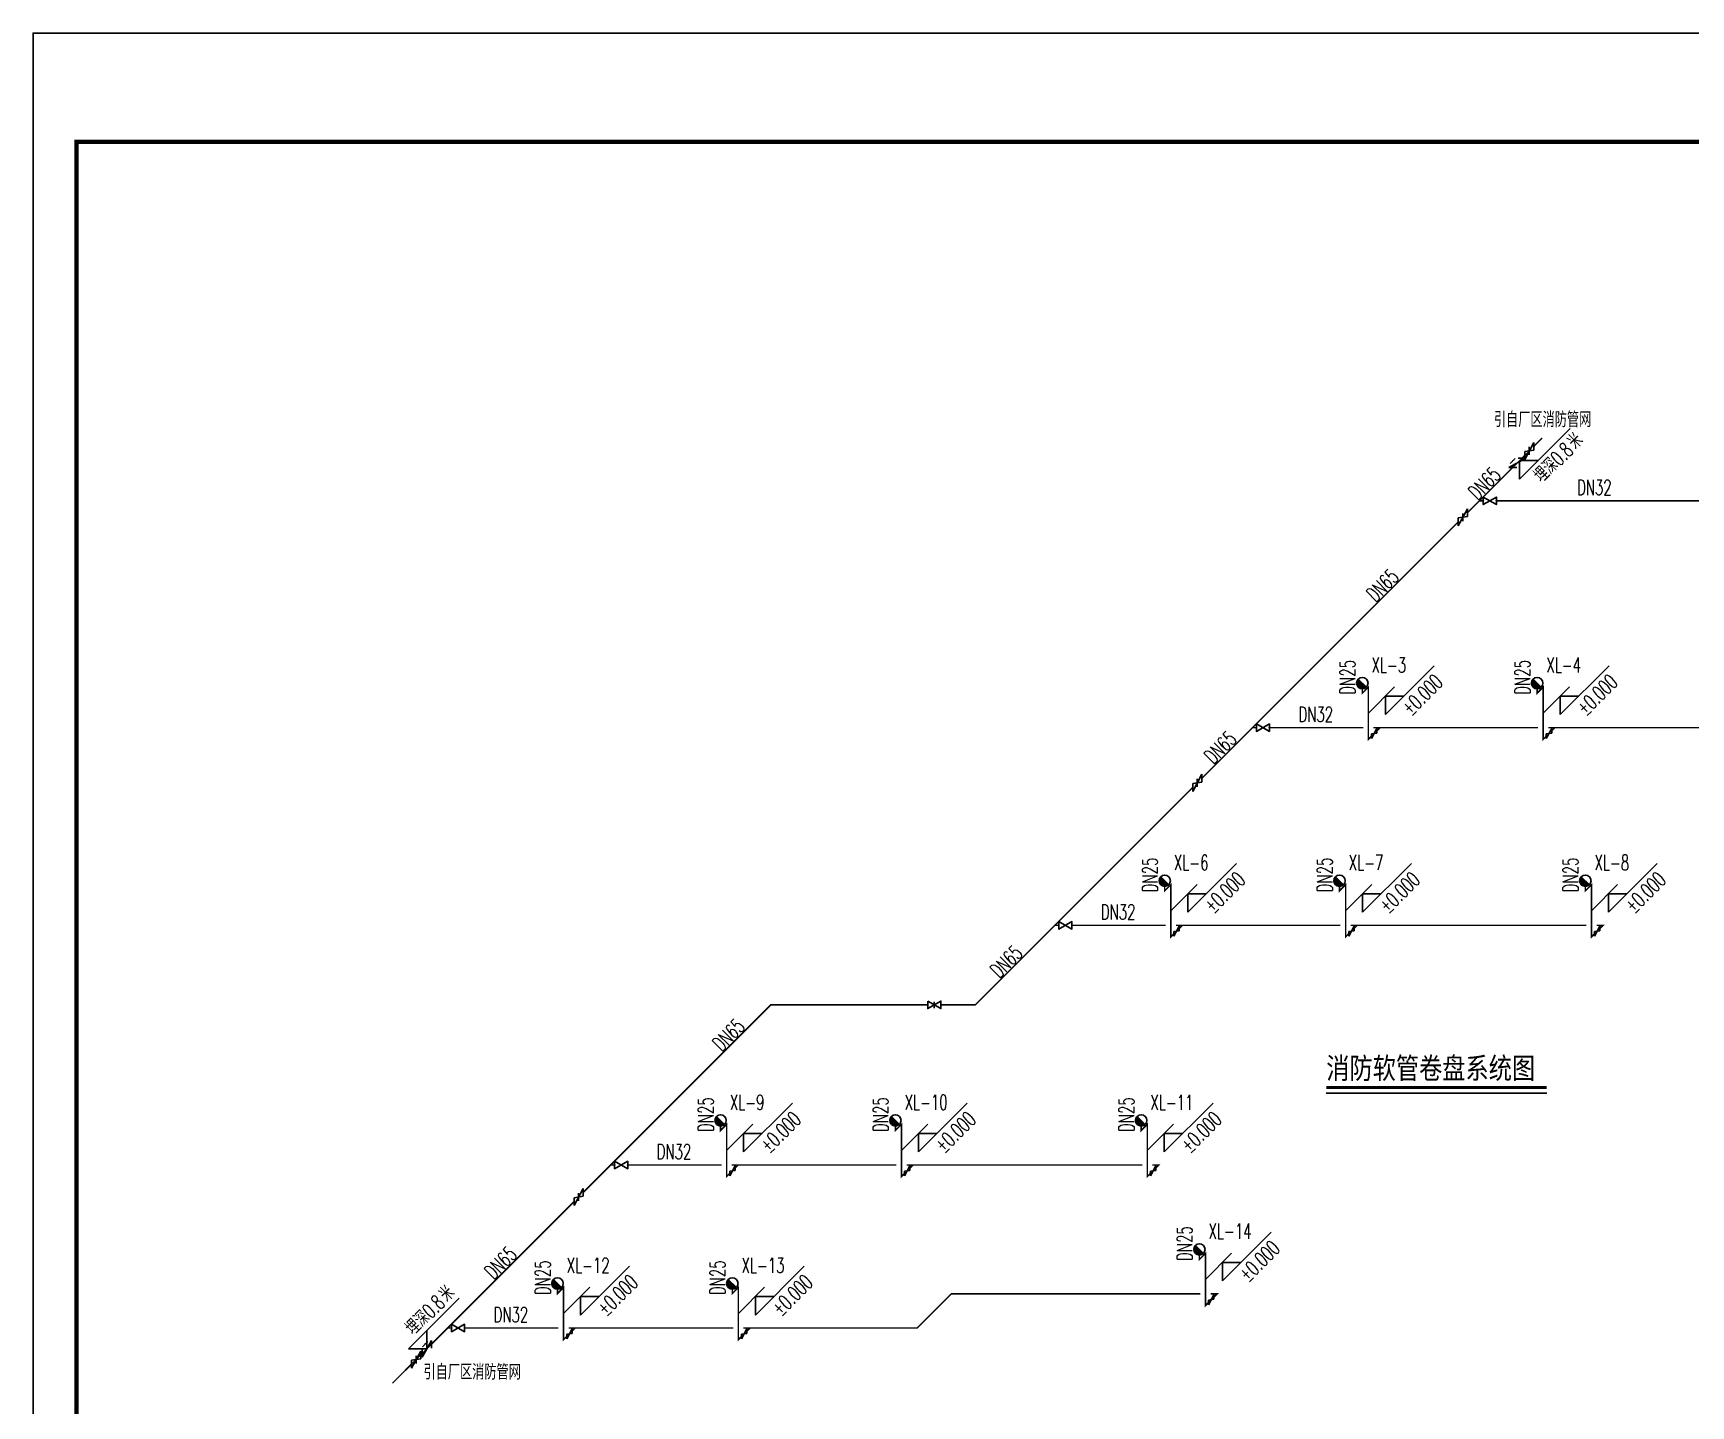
# Model space of a CAD drawing. Extents: x -4407041 to 173436, y -470270 to -29437.
# Drawn here: x -461864 to -366560, y -160858 to -81937 of the extents above; entities that cross this region are included whole.
import ezdxf

# ---------------------------------------------------------------- set-up
doc = ezdxf.new("R2010")
doc.units = 0
doc.header["$LTSCALE"] = 1000
doc.header["$MEASUREMENT"] = 0
doc.linetypes.add('PHANTOM2', pattern=[1.25, 0.625, -0.125, 0.125, -0.125, 0.125, -0.125])
for name, color, linetype in [('DIM_SYMB', 3, 'Continuous'), ('DIM_消防', 3, 'Continuous'), ('EQUIP_消火栓', 7, 'Continuous'), ('PIPE-消防', 1, 'PHANTOM2'), ('TEXT_污水', 7, 'Continuous'), ('TEXT_消防', 7, 'Continuous'), ('TWT_ELEV', 3, 'Continuous'), ('TWT_TEXT', 7, 'Continuous'), ('TWT_TITLE', 7, 'Continuous'), ('VALVE_消防', 7, 'Continuous')]:
    doc.layers.add(name, color=color, linetype=linetype)
doc.styles.add('-宋体', font='', dxfattribs={"width": 0.8})
doc.styles.add('_TWT_DIM_ELE', font='SIMPLEX', dxfattribs={"width": 0.8, "height": 3.5, "bigfont": 'HZTXT'})
doc.styles.add('_TWT_PIPEDN', font='SIMPLEX', dxfattribs={"width": 0.8, "height": 3.5, "bigfont": 'HZTXT'})
doc.styles.add('hztxt', font='SIMPLEX', dxfattribs={"width": 0.8, "height": 3.5, "bigfont": 'HZTXT'})
doc.styles.get("Standard").update_dxf_attribs({"font": 'gbenor.shx', "bigfont": 'gbcbig.shx'})
doc.styles.get('-宋体').set_extended_font_data('SimSun')

# ---------------------------------------------------------------- blocks, each defined once
blk = doc.blocks.new('$VALVE$00000335')
for p, q in [((178, 53), (-178, -53)), ((-125, 0), (-178, -53)), ((-125, 0), (-72, 53)), ((-72, 53), (72, -53)), ((0, 0), (-53, -53)), ((0, 0), (53, 53)), ((125, 0), (72, -53)), ((125, 0), (178, 53))]:
    blk.add_line(p, q)
for p in [(-125, 0), (125, 0)]:
    blk.add_point(p)
blk = doc.blocks.new('$VALVE$00000295')
blk.add_lwpolyline([(-125, 72), (-125, -72), (125, 72), (125, -72), (-125, 72)])
for p in [(-125, 0), (125, 0)]:
    blk.add_point(p)
blk = doc.blocks.new('$VALVE$00000359')
for p, q in [((177, 53), (-177, -53)), ((-177, -53), (-71, 53)), ((-30, 88), (111, 88)), ((71, -53), (177, 53))]:
    blk.add_line(p, q)
for p in [(-124, 0), (124, 0)]:
    blk.add_point(p)
blk.add_solid([(41, 88), (23, 106), (111, 88)])
blk = doc.blocks.new('$VALVE$00000296')
for points in [[(-125, 72), (-125, -72), (125, 72), (125, -72), (-125, 72)], [(0, 60), (0, -64)]]:
    blk.add_lwpolyline(points)
for p in [(-125, 0), (125, 0)]:
    blk.add_point(p)
blk = doc.blocks.new('$VALVE$00000337')
for p, q in [((-72, 53), (-178, -53)), ((178, 53), (-178, -53)), ((-72, 53), (72, -53)), ((72, -53), (178, 53))]:
    blk.add_line(p, q)
for p in [(-125, 0), (125, 0)]:
    blk.add_point(p)
blk = doc.blocks.new('$TWTSYS$00000386')
blk.add_line((-93, 93, 0), (93, -93, 0))
blk.add_circle((0, 0, 0), 131)
at = {"color": 0}
for points in [[(34, -127, 0), (-127, 34, 0), (93, -93, 0), (-93, 93, 0)], [(-34, -127, 0), (-127, -34, 0), (34, -127, 0), (-127, 34, 0)], [(-93, -93, 0), (-93, -93, 0), (-34, -127, 0), (-127, -34, 0)]]:
    blk.add_solid(points, dxfattribs=at)
at = {"flags": 9}
blk.add_attdef('A', (0, 0, 0), '', height=0.00524, dxfattribs=at)

msp = doc.modelspace()

# ---------------------------------------------------------------- hatches: boundary and pattern name
at = {"layer": 'PIPE-消防'}
for points in [[(-385446.9, -119883.2), (-385416, -119914.1), (-385490.7, -119988.8)], [(-385446.9, -119883.2), (-385490.7, -119883.2), (-385490.7, -119988.8)], [(-385098.9, -119535.1), (-385129.8, -119504.2), (-385055.1, -119429.5)], [(-385098.9, -119535.1), (-385055.1, -119535.1), (-385055.1, -119429.5)], [(-375395.9, -119883.2), (-375365, -119914.1), (-375439.7, -119988.8)], [(-375395.9, -119883.2), (-375439.7, -119883.2), (-375439.7, -119988.8)], [(-375047.9, -119535.1), (-375078.8, -119504.2), (-375004.1, -119429.5)], [(-375047.9, -119535.1), (-375004.1, -119535.1), (-375004.1, -119429.5)], [(-385098.9, -122535.1), (-385067.9, -122566.1), (-385142.6, -122640.8)], [(-385098.9, -122535.1), (-385142.6, -122535.1), (-385142.6, -122640.8)], [(-375047.9, -122535.1), (-375016.9, -122566.1), (-375091.6, -122640.8)], [(-375047.9, -122535.1), (-375091.6, -122535.1), (-375091.6, -122640.8)], [(-396808.2, -131244.4), (-396777.2, -131275.4), (-396851.9, -131350.1)], [(-396808.2, -131244.4), (-396851.9, -131244.4), (-396851.9, -131350.1)], [(-396460.1, -130896.4), (-396491.1, -130865.5), (-396416.4, -130790.8)], [(-396460.1, -130896.4), (-396416.4, -130896.4), (-396416.4, -130790.8)], [(-386757.2, -131244.4), (-386726.2, -131275.4), (-386800.9, -131350.1)], [(-386757.2, -131244.4), (-386800.9, -131244.4), (-386800.9, -131350.1)], [(-386409.1, -130896.4), (-386440.1, -130865.5), (-386365.4, -130790.8)], [(-386409.1, -130896.4), (-386365.4, -130896.4), (-386365.4, -130790.8)], [(-372624.7, -131244.4), (-372593.7, -131275.4), (-372668.4, -131350.1)], [(-372624.7, -131244.4), (-372668.4, -131244.4), (-372668.4, -131350.1)], [(-372276.6, -130896.4), (-372307.6, -130865.5), (-372232.9, -130790.8)], [(-372276.6, -130896.4), (-372232.9, -130896.4), (-372232.9, -130790.8)], [(-371609.1, -133228.9), (-371609.1, -133185.1), (-371503.5, -133185.1)], [(-371609.1, -133228.9), (-371578.2, -133259.8), (-371503.5, -133185.1)], [(-396460.1, -133896.4), (-396429.2, -133927.3), (-396503.9, -134002)], [(-396460.1, -133896.4), (-396503.9, -133896.4), (-396503.9, -134002)], [(-386409.1, -133896.4), (-386378.2, -133927.3), (-386452.9, -134002)], [(-386409.1, -133896.4), (-386452.9, -133896.4), (-386452.9, -134002)], [(-372276.6, -133896.4), (-372245.7, -133927.3), (-372320.4, -134002)], [(-372276.6, -133896.4), (-372320.4, -133896.4), (-372320.4, -134002)], [(-419456.5, -137806.4), (-419487.4, -137775.5), (-419474.6, -137762.6)], [(-419456.5, -137806.4), (-419456.5, -137762.6), (-419474.6, -137762.6)], [(-407702.6, -137806.4), (-407671.7, -137837.3), (-407684.5, -137850.1)], [(-407702.6, -137806.4), (-407702.6, -137850.1), (-407684.5, -137850.1)], [(-421994.1, -144676.5), (-422025, -144645.5), (-421950.3, -144570.8)], [(-421994.1, -144676.5), (-421950.3, -144676.5), (-421950.3, -144570.8)], [(-411943.1, -144676.5), (-411974, -144645.5), (-411899.3, -144570.8)], [(-411943.1, -144676.5), (-411899.3, -144676.5), (-411899.3, -144570.8)], [(-397810.6, -144676.5), (-397841.5, -144645.5), (-397766.8, -144570.8)], [(-397810.6, -144676.5), (-397766.8, -144676.5), (-397766.8, -144570.8)], [(-422342.1, -145024.5), (-422311.2, -145055.4), (-422385.9, -145130.1)], [(-422342.1, -145024.5), (-422385.9, -145024.5), (-422385.9, -145130.1)], [(-412291.1, -145024.5), (-412260.2, -145055.4), (-412334.9, -145130.1)], [(-412291.1, -145024.5), (-412334.9, -145024.5), (-412334.9, -145130.1)], [(-398158.6, -145024.5), (-398127.7, -145055.4), (-398202.4, -145130.1)], [(-398158.6, -145024.5), (-398202.4, -145024.5), (-398202.4, -145130.1)], [(-421994.1, -147676.5), (-421963.1, -147707.4), (-422037.8, -147782.1)], [(-421994.1, -147676.5), (-422037.8, -147676.5), (-422037.8, -147782.1)], [(-411943.1, -147676.5), (-411912.1, -147707.4), (-411986.8, -147782.1)], [(-411943.1, -147676.5), (-411986.8, -147676.5), (-411986.8, -147782.1)], [(-397810.6, -147676.5), (-397779.6, -147707.4), (-397854.3, -147782.1)], [(-397810.6, -147676.5), (-397854.3, -147676.5), (-397854.3, -147782.1)], [(-397143.1, -147008.9), (-397143.1, -146965.2), (-397037.4, -146965.2)], [(-397143.1, -147008.9), (-397112.1, -147039.9), (-397037.4, -146965.2)], [(-394815.8, -152438.9), (-394784.9, -152469.8), (-394859.6, -152544.5)], [(-394815.8, -152438.9), (-394859.6, -152438.9), (-394859.6, -152544.5)], [(-394467.8, -152090.8), (-394498.7, -152059.9), (-394424, -151985.2)], [(-394467.8, -152090.8), (-394424, -152090.8), (-394424, -151985.2)], [(-431369.8, -154052.2), (-431400.8, -154021.3), (-431326.1, -153946.6)], [(-431369.8, -154052.2), (-431326.1, -154052.2), (-431326.1, -153946.6)], [(-421318.8, -154052.2), (-421349.8, -154021.3), (-421275.1, -153946.6)], [(-421318.8, -154052.2), (-421275.1, -154052.2), (-421275.1, -153946.6)], [(-409081.6, -154423.3), (-409112.6, -154392.4), (-409099.7, -154379.6)], [(-409081.6, -154423.3), (-409081.6, -154379.6), (-409099.7, -154379.6)], [(-393800.3, -154423.3), (-393800.3, -154379.6), (-393694.7, -154379.6)], [(-393800.3, -154423.3), (-393769.4, -154454.2), (-393694.7, -154379.6)], [(-431717.9, -154400.2), (-431686.9, -154431.2), (-431761.6, -154505.9)], [(-431717.9, -154400.2), (-431761.6, -154400.2), (-431761.6, -154505.9)], [(-421666.9, -154400.2), (-421635.9, -154431.2), (-421710.6, -154505.9)], [(-421666.9, -154400.2), (-421710.6, -154400.2), (-421710.6, -154505.9)], [(-394467.8, -155090.8), (-394436.9, -155121.8), (-394511.5, -155196.4)], [(-394467.8, -155090.8), (-394511.5, -155090.8), (-394511.5, -155196.4)], [(-431369.8, -157052.2), (-431338.9, -157083.1), (-431413.6, -157157.8)], [(-431369.8, -157052.2), (-431413.6, -157052.2), (-431413.6, -157157.8)], [(-421318.8, -157052.2), (-421287.9, -157083.1), (-421362.6, -157157.8)], [(-421318.8, -157052.2), (-421362.6, -157052.2), (-421362.6, -157157.8)], [(-411043, -156384.7), (-411012.1, -156415.6), (-411024.9, -156428.4)], [(-411043, -156384.7), (-411043, -156428.4), (-411024.9, -156428.4)]]:
    msp.add_hatch(color=256, dxfattribs=at).paths.add_polyline_path(points)

# ---------------------------------------------------------------- linework, layer by layer
at = {"layer": 'DIM_SYMB', "const_width": 161}
msp.add_lwpolyline([(-387520.8, -142554), (-374841, -142554)], dxfattribs=at)
at = {"layer": 'DIM_SYMB'}
msp.add_lwpolyline([(-387520.8, -142876), (-374841, -142876)], dxfattribs=at)
at = {"layer": 'DIM_消防'}
for p, q in [((-376409.4, -107573.8), (-373493.7, -104658.2)), ((-378164.4, -108268.1), (-375879, -105982.8)), ((-376409.4, -106513.1), (-376409.4, -107573.8)), ((-376409.4, -106513.1), (-375348.7, -106513.1)), ((-440292.5, -157581.7), (-437376.8, -154666.1)), ((-441206.2, -159556.1), (-438701.5, -157051.4)), ((-439231.8, -157581.7), (-439231.8, -156521)), ((-439231.8, -157581.7), (-440292.5, -157581.7))]:
    msp.add_line(p, q, dxfattribs=at)
at = {"layer": 'PIPE-消防', "ltscale": 2.5, "const_width": 87.5}
for points in [[(-375583.6, -105687.4), (-375107.7, -105211.5)], [(-376272.5, -106376.3), (-376113.9, -106217.7)], [(-378719.3, -108823), (-376797.5, -106901.3)], [(-379403, -109506.8), (-378719.3, -108823)], [(-378492.7, -108823), (-378719.3, -108823)], [(-363440.5, -108823), (-377741.5, -108823)], [(-391763.9, -121867.6), (-379933.4, -110037.1)], [(-385098.9, -119535.1), (-385446.9, -119883.2)], [(-385446.9, -119883.2), (-385446.9, -119633.2)], [(-385098.9, -122535.1), (-385098.9, -119535.1)], [(-375047.9, -119535.1), (-375395.9, -119883.2)], [(-375395.9, -119883.2), (-375395.9, -119633.2)], [(-375047.9, -122535.1), (-375047.9, -119535.1)], [(-394668.7, -124772.5), (-391763.9, -121867.6)], [(-391537.3, -121867.6), (-391763.9, -121867.6)], [(-385392.6, -121867.6), (-390786.1, -121867.6)], [(-384431.4, -121867.6), (-384805.1, -121867.6)], [(-384610.4, -122046.7), (-384431.4, -121867.6)], [(-375341.6, -121867.6), (-384431.4, -121867.6)], [(-374380.4, -121867.6), (-374754.1, -121867.6)], [(-374559.4, -122046.7), (-374380.4, -121867.6)], [(-361209.1, -121867.6), (-374380.4, -121867.6)], [(-385098.9, -122535.1), (-384919.8, -122356.1)], [(-375047.9, -122535.1), (-374868.8, -122356.1)], [(-403125.1, -133228.9), (-395199, -125302.8)], [(-396460.1, -130896.4), (-396808.2, -131244.4)], [(-396808.2, -131244.4), (-396808.2, -130994.4)], [(-396460.1, -133896.4), (-396460.1, -130896.4)], [(-386409.1, -130896.4), (-386757.2, -131244.4)], [(-386757.2, -131244.4), (-386757.2, -130994.4)], [(-386409.1, -133896.4), (-386409.1, -130896.4)], [(-372276.6, -130896.4), (-372624.7, -131244.4)], [(-372624.7, -131244.4), (-372624.7, -130994.4)], [(-372276.6, -133896.4), (-372276.6, -130896.4)], [(-407702.6, -137806.4), (-403125.1, -133228.9)], [(-402898.5, -133228.9), (-403125.1, -133228.9)], [(-396753.9, -133228.9), (-402147.4, -133228.9)], [(-395792.6, -133228.9), (-396166.4, -133228.9)], [(-395971.7, -133408), (-395792.6, -133228.9)], [(-386702.9, -133228.9), (-395792.6, -133228.9)], [(-385741.6, -133228.9), (-386115.4, -133228.9)], [(-385920.7, -133408), (-385741.6, -133228.9)], [(-372570.4, -133228.9), (-385741.6, -133228.9)], [(-371609.1, -133228.9), (-371982.9, -133228.9)], [(-371788.2, -133408), (-371609.1, -133228.9)], [(-396460.1, -133896.4), (-396281, -133717.3)], [(-386409.1, -133896.4), (-386230, -133717.3)], [(-372276.6, -133896.4), (-372097.5, -133717.3)], [(-428659.1, -147008.9), (-419456.5, -137806.4)], [(-419456.5, -137806.4), (-410428.5, -137806.4)], [(-409678.5, -137806.4), (-407702.6, -137806.4)], [(-421994.1, -144676.5), (-422342.1, -145024.5)], [(-422342.1, -145024.5), (-422342.1, -144774.5)], [(-421994.1, -147676.5), (-421994.1, -144676.5)], [(-411943.1, -144676.5), (-412291.1, -145024.5)], [(-412291.1, -145024.5), (-412291.1, -144774.5)], [(-411943.1, -147676.5), (-411943.1, -144676.5)], [(-397810.6, -144676.5), (-398158.6, -145024.5)], [(-398158.6, -145024.5), (-398158.6, -144774.5)], [(-397810.6, -147676.5), (-397810.6, -144676.5)], [(-430237.1, -148587), (-428659.1, -147008.9)], [(-428432.5, -147008.9), (-428659.1, -147008.9)], [(-422287.8, -147008.9), (-427681.3, -147008.9)], [(-421994.1, -147676.5), (-421815, -147497.4)], [(-421326.6, -147008.9), (-421700.3, -147008.9)], [(-421505.6, -147188), (-421326.6, -147008.9)], [(-412236.8, -147008.9), (-421326.6, -147008.9)], [(-411943.1, -147676.5), (-411764, -147497.4)], [(-411275.6, -147008.9), (-411649.3, -147008.9)], [(-411454.6, -147188), (-411275.6, -147008.9)], [(-398104.3, -147008.9), (-411275.6, -147008.9)], [(-397810.6, -147676.5), (-397631.5, -147497.4)], [(-397143.1, -147008.9), (-397516.8, -147008.9)], [(-397322.1, -147188), (-397143.1, -147008.9)], [(-438034.8, -156384.7), (-430767.5, -149117.4)], [(-394467.8, -152090.8), (-394815.8, -152438.9)], [(-394815.8, -152438.9), (-394815.8, -152188.9)], [(-394467.8, -155090.8), (-394467.8, -152090.8)], [(-431369.8, -154052.2), (-431717.9, -154400.2)], [(-431717.9, -154400.2), (-431717.9, -154150.2)], [(-431369.8, -157052.2), (-431369.8, -154052.2)], [(-421318.8, -154052.2), (-421666.9, -154400.2)], [(-421666.9, -154400.2), (-421666.9, -154150.2)], [(-421318.8, -157052.2), (-421318.8, -154052.2)], [(-411043, -156384.7), (-409081.6, -154423.3)], [(-394761.5, -154423.3), (-409081.6, -154423.3)], [(-393800.3, -154423.3), (-394174, -154423.3)], [(-393979.4, -154602.4), (-393800.3, -154423.3)], [(-394467.8, -155090.8), (-394288.7, -154911.7)], [(-438967.8, -157317.7), (-438034.8, -156384.7)], [(-437808.2, -156384.7), (-438034.8, -156384.7)], [(-431663.6, -156384.7), (-437057.1, -156384.7)], [(-431369.8, -157052.2), (-431190.7, -156873.1)], [(-430702.3, -156384.7), (-431076.1, -156384.7)], [(-430881.4, -156563.8), (-430702.3, -156384.7)], [(-421612.6, -156384.7), (-430702.3, -156384.7)], [(-421318.8, -157052.2), (-421139.7, -156873.1)], [(-420651.3, -156384.7), (-421025.1, -156384.7)], [(-420830.4, -156563.8), (-420651.3, -156384.7)], [(-411043, -156384.7), (-420651.3, -156384.7)], [(-439583.9, -157933.7), (-439492.8, -157842.7)], [(-440476.3, -158826.2), (-440114.2, -158464.1)]]:
    msp.add_lwpolyline(points, dxfattribs=at)
at = {"layer": 'TWT_ELEV'}
for p, q in [((-384121.1, -121118.1), (-381313.9, -118310.9)), ((-374070.1, -121118.1), (-371262.9, -118310.9)), ((-385098.9, -121035.1), (-383590.8, -119527.1)), ((-384121.1, -120057.4), (-384121.1, -121118.1)), ((-384121.1, -120057.4), (-383060.5, -120057.4)), ((-375047.9, -121035.1), (-373539.8, -119527.1)), ((-374070.1, -120057.4), (-374070.1, -121118.1)), ((-374070.1, -120057.4), (-373009.5, -120057.4)), ((-395482.4, -132479.3), (-392675.2, -129672.1)), ((-385431.4, -132479.3), (-382624.2, -129672.1)), ((-371298.9, -132479.3), (-368491.7, -129672.1)), ((-396460.1, -132396.4), (-394952.1, -130888.3)), ((-395482.4, -131418.7), (-395482.4, -132479.3)), ((-395482.4, -131418.7), (-394421.7, -131418.7)), ((-386409.1, -132396.4), (-384901.1, -130888.3)), ((-385431.4, -131418.7), (-385431.4, -132479.3)), ((-385431.4, -131418.7), (-384370.7, -131418.7)), ((-372276.6, -132396.4), (-370768.6, -130888.3)), ((-371298.9, -131418.7), (-371298.9, -132479.3)), ((-371298.9, -131418.7), (-370238.2, -131418.7)), ((-421016.3, -146259.4), (-418209.1, -143452.2)), ((-410965.3, -146259.4), (-408158.1, -143452.2)), ((-396832.8, -146259.4), (-394025.6, -143452.2)), ((-421994.1, -146176.5), (-420486, -144668.4)), ((-411943.1, -146176.5), (-410435, -144668.4)), ((-397810.6, -146176.5), (-396302.5, -144668.4)), ((-421016.3, -145198.7), (-421016.3, -146259.4)), ((-421016.3, -145198.7), (-419955.7, -145198.7)), ((-410965.3, -145198.7), (-410965.3, -146259.4)), ((-410965.3, -145198.7), (-409904.7, -145198.7)), ((-396832.8, -145198.7), (-396832.8, -146259.4)), ((-396832.8, -145198.7), (-395772.2, -145198.7)), ((-393490.1, -153673.8), (-390682.9, -150866.5)), ((-394467.8, -153590.8), (-392959.7, -152082.8)), ((-430392.1, -155635.1), (-427584.9, -152827.9)), ((-420341.1, -155635.1), (-417533.9, -152827.9)), ((-393490.1, -152613.1), (-393490.1, -153673.8)), ((-393490.1, -152613.1), (-392429.4, -152613.1)), ((-431369.8, -155552.2), (-429861.8, -154044.1)), ((-421318.8, -155552.2), (-419810.8, -154044.1)), ((-430392.1, -154574.5), (-430392.1, -155635.1)), ((-430392.1, -154574.5), (-429331.4, -154574.5)), ((-420341.1, -154574.5), (-420341.1, -155635.1)), ((-420341.1, -154574.5), (-419280.4, -154574.5))]:
    msp.add_line(p, q, dxfattribs=at)
at = {"layer": 'TWT_TITLE'}
msp.add_lwpolyline([(-461864, -292186.9), (-313364, -292186.9), (-313364, -81936.9), (-461864, -81936.9)], close=True, dxfattribs=at)
at = {"layer": 'TWT_TITLE', "const_width": 250}
msp.add_lwpolyline([(-459364, -289686.9), (-315864, -289686.9), (-315864, -88186.9), (-459364, -88186.9)], close=True, dxfattribs=at)

# ---------------------------------------------------------------- block references
at = {"layer": 'EQUIP_消火栓', "xscale": 2.5, "yscale": 2.5, "zscale": 2.5}
for p in [(-385446.9, -119305.7), (-375395.9, -119305.7), (-396808.2, -130666.9), (-386757.2, -130666.9), (-372624.7, -130666.9), (-422342.1, -144447), (-412291.1, -144447), (-398158.6, -144447), (-394815.8, -151861.4), (-431717.9, -153822.7), (-421666.9, -153822.7)]:
    msp.add_blockref('$TWTSYS$00000386', p, dxfattribs=at)
at = {"layer": 'VALVE_消防'}
for name, p, xscale, yscale, zscale, rotation in [('$VALVE$00000335', (-375848.8, -105952.5), 3, 3, 3, 44.99999999999954), ('$VALVE$00000359', (-376535, -106638.8), -3, 3, 3, 44.99999999999954), ('$VALVE$00000295', (-378117.1, -108823), -3, -3, 3, 180), ('$VALVE$00000335', (-379668.2, -109772), 3, 3, 3, 45.00000000000003), ('$VALVE$00000295', (-391161.7, -121867.6), -3, -3, 3, 180), ('$VALVE$00000337', (-384765.1, -122201.4), 1.75, 1.75, 1.75, 45.00000000000374), ('$VALVE$00000337', (-374714.1, -122201.4), 1.75, 1.75, 1.75, 45.00000000000374), ('$VALVE$00000335', (-394933.9, -125037.6), 3, 3, 3, 45.00000000000017), ('$VALVE$00000295', (-402523, -133228.9), -3, -3, 3, 180), ('$VALVE$00000337', (-396126.4, -133562.6), 1.75, 1.75, 1.75, 45.00000000000374), ('$VALVE$00000337', (-386075.4, -133562.6), 1.75, 1.75, 1.75, 45.00000000000374), ('$VALVE$00000337', (-371942.9, -133562.6), 1.75, 1.75, 1.75, 45.00000000000374), ('$VALVE$00000295', (-428056.9, -147008.9), -3, -3, 3, 180), ('$VALVE$00000337', (-421660.3, -147342.7), 1.75, 1.75, 1.75, 45.00000000000374), ('$VALVE$00000337', (-411609.3, -147342.7), 1.75, 1.75, 1.75, 45.00000000000374), ('$VALVE$00000337', (-397476.8, -147342.7), 1.75, 1.75, 1.75, 45.00000000000374), ('$VALVE$00000335', (-430502.3, -148852.2), 3, 3, 3, 44.99999999999995), ('$VALVE$00000337', (-394134, -154757.1), 1.75, 1.75, 1.75, 45.00000000000374), ('$VALVE$00000295', (-437432.7, -156384.7), -3, -3, 3, 180), ('$VALVE$00000359', (-439230.3, -157580.2), 3, 3, 3, 45), ('$VALVE$00000337', (-431036.1, -156718.4), 1.75, 1.75, 1.75, 45.00000000000374), ('$VALVE$00000337', (-420985.1, -156718.4), 1.75, 1.75, 1.75, 45.00000000000374), ('$VALVE$00000335', (-439849, -158198.9), 3, 3, 3, 45)]:
    msp.add_blockref(name, p, dxfattribs=dict(at, xscale=xscale, yscale=yscale, zscale=zscale, rotation=rotation))
at = {"layer": 'VALVE_消防', "xscale": 3, "yscale": 3, "zscale": 3}
msp.add_blockref('$VALVE$00000296', (-410053.5, -137806.4), dxfattribs=at)

# ---------------------------------------------------------------- texts
at = {"layer": 'DIM_SYMB', "color": 7, "style": '-宋体', "width": 0.8}
msp.add_text('消防软管卷盘系统图', height=1222.78, dxfattribs=at).set_placement((-387520.8, -142055.4))
at = {"layer": 'DIM_消防', "color": 7, "style": '_TWT_DIM_ELE'}
for s, width, p in [('0.8', 0.64, (-374098.4, -106871.5)), ('米', 0.8, (-373155.6, -105928.7)), ('埋深', 0.8, (-375088.3, -107861.4)), ('米', 0.8, (-438028.6, -154946.6)), ('埋深', 0.8, (-439961.4, -156879.4)), ('0.8', 0.64, (-438971.4, -155889.4))]:
    msp.add_text(s, height=875, rotation=45, dxfattribs=dict(at, width=width)).set_placement(p)
at = {"layer": 'TEXT_污水', "style": '_TWT_PIPEDN', "width": 0.64}
for p in [(-373104, -108493.5), (-389123.2, -121538.1), (-400484.4, -132899.4), (-426018.4, -146679.4), (-435394.1, -156055.2)]:
    msp.add_text('DN32', height=875, dxfattribs=at).set_placement(p)
for p in [(-385858.1, -119967.1), (-375807.1, -119967.1), (-397219.4, -131328.4), (-387168.4, -131328.4), (-373035.9, -131328.4), (-422753.3, -145108.4), (-412702.3, -145108.4), (-398569.8, -145108.4), (-395227, -152522.8), (-432129, -154484.2), (-422078, -154484.2)]:
    msp.add_text('DN25', height=875, rotation=90, dxfattribs=at).set_placement(p)
at = {"layer": 'TEXT_消防', "style": '_TWT_PIPEDN', "width": 0.64}
for p in [(-378816.8, -108832.2), (-384680.3, -114695.7), (-394004.5, -124019.9), (-406311.5, -136326.9), (-422281.7, -140543.2), (-435385.7, -153647.2)]:
    msp.add_text('DN65', height=875, rotation=45, dxfattribs=at).set_placement(p)
at = {"layer": 'TWT_ELEV', "color": 7, "style": '_TWT_DIM_ELE', "width": 0.64}
for p in [(-382636.8, -121242.4), (-372585.8, -121242.4), (-393998.1, -132603.7), (-383947.1, -132603.7), (-369814.6, -132603.7), (-419532, -146383.7), (-409481, -146383.7), (-395348.5, -146383.7), (-392005.7, -153798.1), (-428907.8, -155759.5), (-418856.8, -155759.5)]:
    msp.add_text('%%P0.000', height=875, rotation=45, dxfattribs=at).set_placement(p)
at = {"layer": 'TWT_TEXT', "style": 'hztxt'}
for s, width, p in [('引自厂区消防管网', 0.8, (-377884.8, -104591.8)), ('XL-3', 0.64, (-384920.1, -118701.1)), ('XL-4', 0.64, (-374869.1, -118701.1)), ('XL-6', 0.64, (-396281.4, -130062.4)), ('XL-7', 0.64, (-386230.4, -130062.4)), ('XL-8', 0.64, (-372097.9, -130062.4)), ('XL-9', 0.64, (-421815.3, -143842.4)), ('XL-10', 0.64, (-411764.3, -143842.4)), ('XL-11', 0.64, (-397631.8, -143842.4)), ('XL-14', 0.64, (-394289, -151256.8)), ('XL-12', 0.64, (-431191, -153218.2)), ('XL-13', 0.64, (-421140, -153218.2)), ('引自厂区消防管网', 0.8, (-439423.8, -159348.8))]:
    msp.add_text(s, height=875, dxfattribs=dict(at, width=width)).set_placement(p)

doc.saveas('drawing.dxf')
